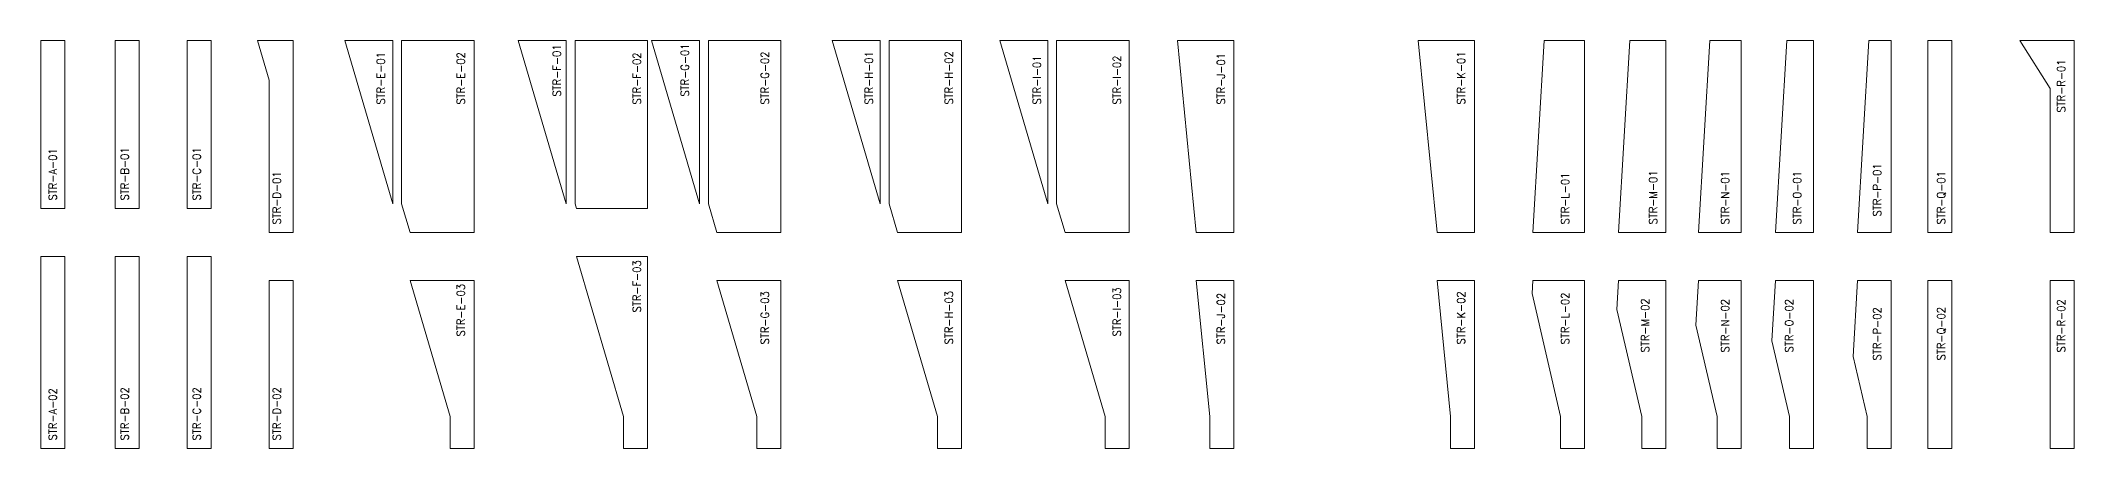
# Model space of a CAD drawing. Header units: millimetres. Extents: x 0 to 51007, y 0 to 5100.
# Drawn here: x 0 to 25414, y 0 to 5100 of the extents above; entities that cross this region are included whole.
import ezdxf

# ---------------------------------------------------------------- set-up
doc = ezdxf.new("R2010")
doc.units = ezdxf.units.MM
doc.layers.add('FINAL', color=3, linetype='CONTINUOUS', lineweight=0)
doc.layers.add('text', color=6, linetype='CONTINUOUS', lineweight=0)
doc.styles.get("Standard").update_dxf_attribs({"font": 'standard'})

msp = doc.modelspace()

# ---------------------------------------------------------------- linework, layer by layer
at = {"layer": 'FINAL'}
for points in [[(0, 5100), (300, 5100), (300, 3000), (0, 3000)], [(932, 5100), (1232, 5100), (1232, 3000), (932, 3000)], [(1830, 5100), (2130, 5100), (2130, 3000), (1830, 3000)], [(2856, 2700), (2856, 4607), (2711, 5100), (3156, 5100), (3156, 2700)], [(3800, 5100), (4400, 5100), (4400, 3060)], [(5416, 2700), (5416, 5100), (4510, 5100), (4510, 3060), (4616, 2700)], [(5968, 5100), (6568, 5100), (6568, 3060)], [(7584, 5100), (6679, 5100), (6679, 3060), (6696, 3000), (7584, 3000)], [(7634, 5100), (8234, 5100), (8234, 3060)], [(9249, 2700), (9249, 5100), (8344, 5100), (8344, 3060), (8450, 2700)], [(9893, 5100), (10493, 3060), (10493, 5100)], [(10603, 5100), (11509, 5100), (11509, 2700), (10709, 2700), (10603, 3060)], [(11985, 5100), (12585, 5100), (12585, 3060)], [(12695, 5100), (12695, 3060), (12801, 2700), (13601, 2700), (13601, 5100)], [(14909, 2700), (14909, 5100), (14205, 5100), (14442, 2700)], [(17917, 2700), (17917, 5100), (17214, 5100), (17450, 2700)], [(19293, 2700), (19293, 5100), (18788, 5100), (18646, 2700)], [(20308, 5100), (19860, 5100), (19718, 2700), (20308, 2700)], [(21249, 2700), (21249, 5100), (20858, 5100), (20717, 2700)], [(22153, 5100), (21820, 5100), (21678, 2700), (22153, 2700)], [(23124, 2700), (23124, 5100), (22848, 5100), (22706, 2700)], [(23585, 5100), (23885, 5100), (23885, 2700), (23585, 2700)], [(25414, 2700), (25414, 5100), (24735, 5100), (25114, 4501), (25114, 2700)], [(0, 2400), (300, 2400), (300, 0), (0, 0)], [(932, 2400), (1232, 2400), (1232, 0), (932, 0)], [(1830, 2400), (2130, 2400), (2130, 0), (1830, 0)], [(7584, 2400), (7584, 0), (7284, 0), (7284, 400), (6696, 2400)], [(2856, 2100), (3156, 2100), (3156, 0), (2856, 0)], [(5416, 2100), (5416, 0), (5116, 0), (5116, 400), (4616, 2100)], [(9249, 2100), (9249, 0), (8949, 0), (8949, 400), (8450, 2100)], [(11509, 2100), (11509, 0), (11209, 0), (11209, 400), (10709, 2100)], [(13601, 2100), (13601, 0), (13301, 0), (13301, 400), (12801, 2100)], [(14909, 2100), (14909, 0), (14609, 0), (14609, 400), (14442, 2100)], [(17917, 0), (17617, 0), (17617, 400), (17450, 2100), (17917, 2100)], [(19293, 2100), (19293, 0), (18993, 0), (18993, 400), (18637, 1936), (18646, 2100)], [(20308, 2100), (20308, 0), (20008, 0), (20008, 400), (19697, 1739), (19718, 2100)], [(21249, 0), (20949, 0), (20949, 400), (20684, 1542), (20717, 2100), (21249, 2100)], [(22153, 2100), (22153, 0), (21853, 0), (21853, 400), (21634, 1345), (21678, 2100)], [(23124, 0), (22824, 0), (22824, 400), (22650, 1149), (22706, 2100), (23124, 2100)], [(23585, 2100), (23885, 2100), (23885, 0), (23585, 0)], [(25114, 2100), (25414, 2100), (25414, 0), (25114, 0)]]:
    msp.add_lwpolyline(points, close=True, dxfattribs=at)

# ---------------------------------------------------------------- texts
at = {"layer": 'text'}
for s, p in [('STR-E-01', (4300, 4300)), ('STR-E-02', (5300, 4300)), ('STR-F-01', (6500, 4400)), ('STR-F-02', (7500, 4300)), ('STR-G-01', (8100, 4400)), ('STR-G-02', (9100, 4300)), ('STR-H-01', (10400, 4300)), ('STR-H-02', (11400, 4300)), ('STR-I-01', (12500, 4300)), ('STR-I-02', (13500, 4300)), ('STR-J-01', (14800, 4300)), ('STR-K-01', (17800, 4300)), ('STR-R-01', (25300, 4200)), ('STR-A-01', (200, 3100)), ('STR-B-01', (1100, 3100)), ('STR-C-01', (2000, 3100)), ('STR-D-01', (3000, 2800)), ('STR-L-01', (19100, 2800)), ('STR-M-01', (20200, 2800)), ('STR-N-01', (21100, 2800)), ('STR-O-01', (22000, 2800)), ('STR-P-01', (23000, 2900)), ('STR-Q-01', (23800, 2800)), ('STR-F-03', (7500, 1700)), ('STR-E-03', (5300, 1400)), ('STR-G-03', (9100, 1300)), ('STR-H-03', (11400, 1300)), ('STR-I-03', (13500, 1400)), ('STR-J-02', (14800, 1300)), ('STR-K-02', (17800, 1300)), ('STR-L-02', (19100, 1300)), ('STR-M-02', (20100, 1200)), ('STR-N-02', (21100, 1200)), ('STR-O-02', (21900, 1200)), ('STR-R-02', (25300, 1200)), ('STR-P-02', (23000, 1100)), ('STR-Q-02', (23800, 1100)), ('STR-A-02', (200, 100)), ('STR-B-02', (1100, 100)), ('STR-C-02', (2000, 100)), ('STR-D-02', (3000, 100))]:
    msp.add_text(s, height=100, rotation=90, dxfattribs=at).set_placement(p)

doc.saveas('drawing.dxf')
